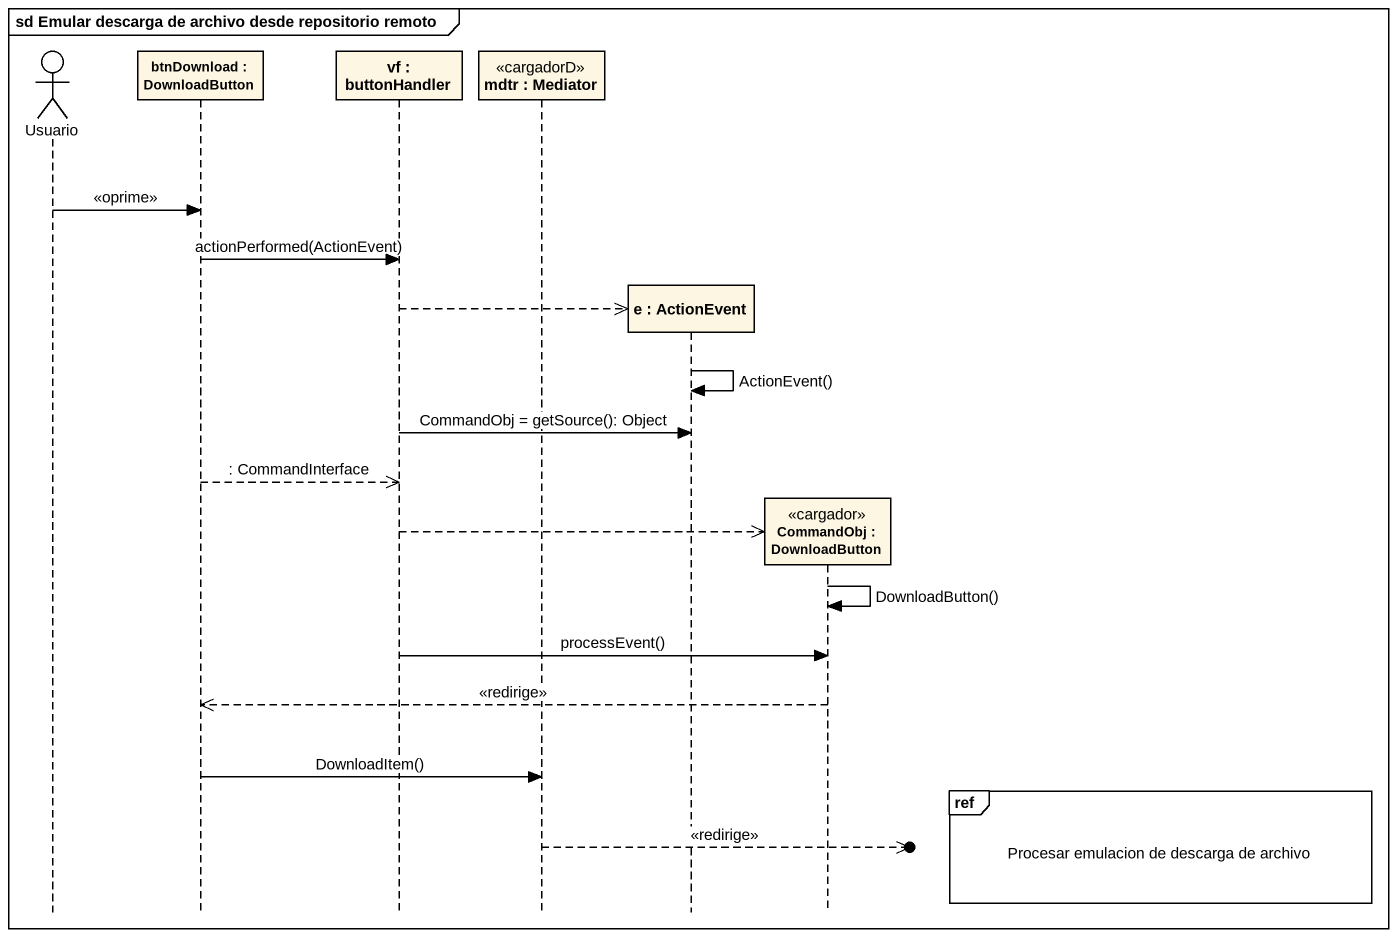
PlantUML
@startuml
mainframe sd Emular descarga de archivo desde repositorio remoto
hide footbox
actor Usuario
participant "btnDownload : DownloadButton" as btnDownload
participant "vf : buttonHandler" as vf
participant "mdtr : Mediator" as mdtr <<cargadorD>>
participant "e : ActionEvent" as e
participant "CommandObj : DownloadButton" as CommandObj <<cargador>>

Usuario -> btnDownload : <<oprime>>
btnDownload -> vf : actionPerformed(ActionEvent)
vf -->> e **
e -> e : ActionEvent()
vf -> e : CommandObj = getSource(): Object
btnDownload -->> vf : : CommandInterface
vf -->> CommandObj **
CommandObj -> CommandObj : DownloadButton()
vf -> CommandObj : processEvent()
CommandObj -->> btnDownload : <<redirige>>
btnDownload -> mdtr : DownloadItem()
ref over CommandObj : Procesar emulacion de descarga de archivo
mdtr -->>o] : <<redirige>>
@enduml
